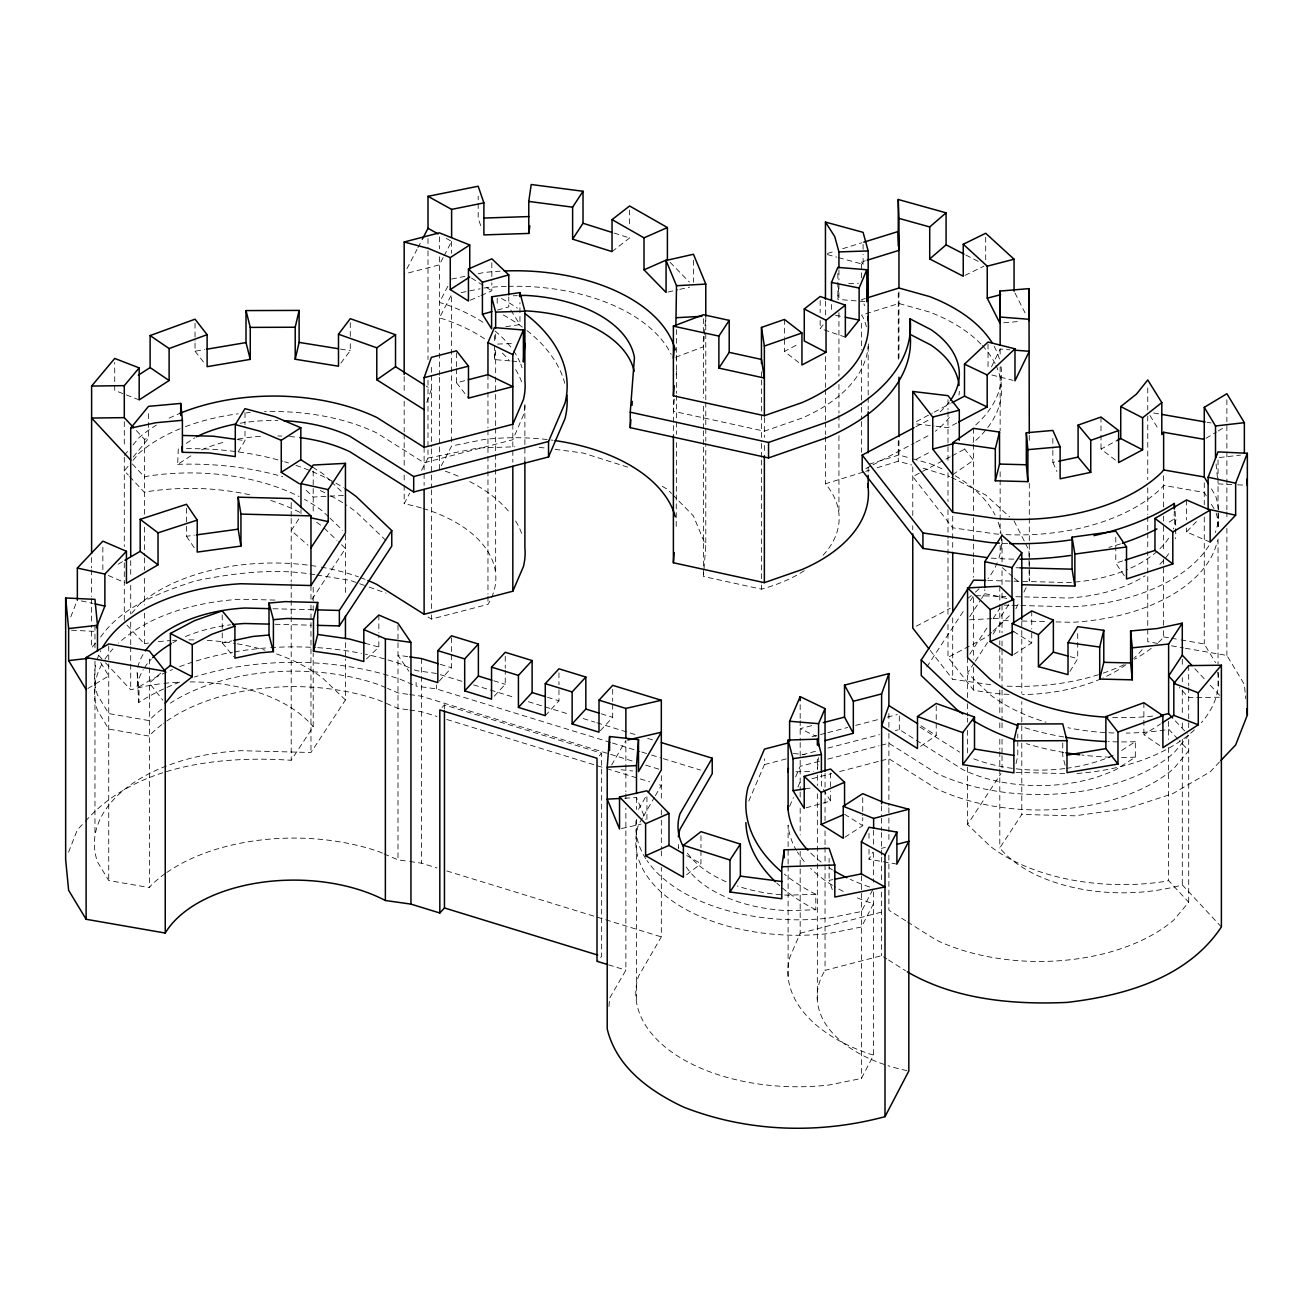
<?xml version="1.0" encoding="UTF-8"?>
<svg xmlns="http://www.w3.org/2000/svg" width="1313" height="1313" viewBox="0 0 1313 1313"><rect width="100%" height="100%" fill="white"/><g stroke="black" fill="none" stroke-linecap="round" stroke-linejoin="round"><path stroke-width="0.75" stroke-dasharray="5 3.75" d="M864.89 301.596L837.842 299.397L838.662 287.777M608.953 1006.431L609.577 998.274L625.874 970.159L625.874 808.119M676.195 359.401L676.507 355.363M674.324 399.136L673.388 411.281L764.363 431.173L801.948 418.108A165.389 95.488 0 0 0 868.402 343.596M676.195 374.878L676.507 370.84M676.195 526.349L676.507 442.481M704.211 336.522L703.423 346.73L675.259 357.431M704.375 334.47L705.623 318.14M804.278 570.728A136.109 78.583 0 0 1 761.458 589.16L703.423 576.473L705.787 545.831L705.787 443.269M509.887 360.878L494.427 359.581L495.198 349.914M817.49 769.221L818.409 757.601M1016.049 763.51L1017.788 756.025L1017.788 740.023M426.758 402.287L431.386 389.337L426.249 386.104M70.771 616.88L77.352 600.057M68.571 852.219L77.352 829.8L84.065 822.709M748.787 801.045L764.461 764.576L764.461 758.783M795.645 776.853L800.175 766.316L819.886 761.179M789.605 806.363L793.38 797.582M797.91 787.045L800.175 781.777M800.175 851.382L800.175 933.264L789.605 957.85A165.389 95.488 0 0 0 869.633 1053.962L873.621 1055.028L861.377 1078.482L829.11 1084.981A161.86 93.453 0 0 1 638.495 976.248L661.325 936.875L661.325 867.286M991.496 366.885L1000.145 349.045L1009.861 349.8M1015.885 608.723L1019.462 601.338M1023.927 592.114L1027.505 584.728M406.932 268.738L417.009 249.404M417.928 247.648L422.507 238.868M443.138 257.627L439.379 264.849L404.174 274.007M444.089 255.822L451.623 241.379L444.877 237.653M447.848 286.267L439.379 302.499L443.367 303.566A165.389 95.488 0 0 1 485.547 323.966M421.309 507.934A136.109 78.583 0 0 0 404.174 503.749L409.672 493.196M421.588 470.349L428.005 458.056L428.005 449.85M441.266 465.852L451.623 445.993L483.89 439.51A161.86 93.453 0 0 1 553.052 440.282M896.91 864.102L869.009 859.244L872.702 852.186M872.685 889.886L861.377 911.534L829.11 918.033A161.86 93.453 0 0 1 646.932 860.458M611.612 765.019L625.874 740.434L625.874 791.706M638.495 809.284L646.439 795.596M642.467 817.917L638.495 824.761A161.86 93.453 0 0 0 829.11 933.494L861.377 927.011L873.621 903.541L869.633 902.491A165.389 95.488 0 0 1 854.09 896.516M643.452 816.21L654.366 797.385M655.368 795.662L661.325 785.404L657.419 784.206M238.195 451.803L244.989 440.643L244.989 426.643M1069.947 671.419L1077.71 658.666L1077.71 632.669M298.806 518.963L291.207 530.534L307.931 545.207M312.084 599.319L345.45 548.489L338.377 541.695M85.411 821.298C135.075 764.79 220.338 755.566 291.207 760.276L313.2 726.762L313.2 652.922M165.126 873.654A165.389 95.488 0 0 0 151.208 885.29L149.37 887.588L108.733 880.531L97.49 861.886A161.86 93.453 0 0 1 240.936 750.691L310.968 752.497L345.45 699.96L345.45 659.028M926.797 666.955L964.71 609.199M970.291 600.697L973.639 595.61M969.7 616.618L980.483 600.205M981.55 598.564L984.783 593.64L984.783 589.635M969.765 654.169L987.573 627.072M993.12 618.587L999.8 608.428M1008.696 604.686L999.8 618.226L993.76 618.538M974.213 662.868L967.55 673.044L990.183 694.741A165.389 95.488 0 0 0 1046.051 722.232M975.329 661.178L987.573 642.533M993.12 634.064L1002.032 620.507L1010.025 620.721M907.48 921.923L936.218 940.059A161.86 93.453 0 0 0 1173.822 919.986L1188.708 902.228L1168.619 880.629L1164.5 881.515A165.389 95.488 0 0 1 990.183 846.212L967.55 824.515L1000.916 773.685M1221.385 926.945L1182.291 884.913A136.109 78.583 0 0 1 999.8 847.968L1021.793 814.454L1021.793 701.634M340.855 363.11L350.276 350.653L350.276 340.658M1163.63 630.749L1163.63 636.887L1161.792 639.185A165.389 95.488 0 0 1 1157.508 643.189M845.359 337.113L820.165 328.496L823.94 323.819M133.253 456.973L148.5 438.361L148.5 412.364M124.292 455.316L128.018 450.868M132.974 444.943L139.178 437.541A161.86 93.453 0 0 1 156.395 425.117M128.018 466.345L124.292 470.776L128.313 475.093M132.974 460.42L139.178 453.018A161.86 93.453 0 0 1 183.475 427.398M95.455 643.189L91.615 647.785L91.615 625.218M100.592 637.051C122.536 605.933 160.334 592.491 195.03 580.937C234.288 572.993 275.057 567.84 314.857 574.684M131.743 613.384L139.178 604.489A161.86 93.453 0 0 1 319.256 566.789M439.199 681.152L451.508 667.792L451.508 653.792M442.136 707.428L444.451 704.917L601.649 753.219L601.649 956.274L597.005 961.297M494.295 696.185L505.242 684.303L505.242 670.303M545.272 715.667L558.961 700.814L558.961 686.814M600.369 730.685L612.695 717.325L612.695 703.325M599.335 755.73L601.649 753.219M1210.143 542.105L1186.558 531.962L1197.341 520.588M1219.531 761.934L1210.143 771.847L1172.804 793.659L1126.521 808.71L1074.855 815.816L1021.793 814.454M366.54 658.896L378.85 647.046L378.85 635.049M991.561 632.571L987.179 636.69L947.986 657.403L973.475 690.064A136.109 78.583 0 0 0 1009.057 694.396M993.022 631.192L1010.6 614.697M179.635 682.153A207.421 119.746 0 0 0 138.997 702.439L138.997 686.978A207.421 119.746 0 0 1 172.545 669.499M160.793 673.077L149.37 682.99L162.796 700.174M1174.347 511.052L1174.003 519.078A207.421 119.746 0 0 1 1167.438 523.132M612.039 251.604L629.616 237.981L629.616 233.993M686.584 874.803L700.961 863.659L700.961 849.659M920.594 746.358L936.218 735.444L936.218 703.456M952.713 474.682L973.475 460.321L962.839 446.699M844.883 837.234L862.739 825.664L862.739 817.654M186.2 443.4L194.701 437.902M178.273 448.849L177.682 464.375L193.011 454.479M1159.724 745.521L1143.886 734.722L1160.511 723.972M1121.696 750.478L1135.318 741.664L1135.318 757.141L1116.592 769.254A119.614 69.064 0 0 1 963.118 769.779L899.307 729.519L895.351 730.553M1013.8 654.465L1031.739 642.943L1031.739 630.946M87.856 688.504L108.733 675.916L100.559 662.359M1206.007 438.296L1216.445 432.01M1218.185 430.959L1225.144 426.758M118.137 564.229L123.225 561.258M1115.426 460.108L1101 449.062L1117.166 440.462M798.764 362.519L784.452 351.424L798.862 343.825M916.326 421.571L932.394 413.103M934.167 412.151L950.218 403.682M915.834 426.774L930.146 419.208M865.759 468.692L871.126 465.852M872.915 464.9L914.045 443.187M915.834 442.235L930.146 434.685M956.882 422.95L947.986 427.661L936.251 426.265M916.326 459.238L930.605 451.705M950.218 456.809L912.765 476.603L952.713 527.81L995.303 533.915A165.389 95.488 0 0 0 999.341 534.227M952.007 455.874L964.497 449.276M916.326 626.186L950.218 608.296M964.973 275.402L983.979 266.112M470.251 300.217L479.245 296.295M481.034 295.523L491.833 290.829L491.833 282.82M1124.371 575.8L1115.787 563.146L1125.126 560.126M827.371 253.475L835.035 251.095M842.7 248.715L861.853 242.774M861.558 277.814L861.558 261.96L865.3 260.795M865.3 298.461L861.558 299.627L863.084 301.99A165.389 95.488 0 0 1 864.611 305.65M869.042 464.26L898.962 454.971L910.5 458.204M823.087 555.235A136.109 78.583 0 0 0 825.45 483.808L863.773 471.925M865.694 471.334L869.518 470.136M877.182 467.773L898.256 461.224L911.649 464.966M497.479 310.049L508.788 306.914L508.788 296.902M806.1 807.823L830.587 801.028L830.587 791.033M881.45 848.379L885.356 847.361M456.514 368.805L456.514 382.805L466.345 380.245M427.956 616.929L431.386 619.08L487.96 604.374A136.109 78.583 0 0 0 490.061 600.697M811.746 725.646L800.175 728.649L816.144 736.347M812.058 736.724L825.943 733.114M827.912 732.605L847.755 727.451M855.682 725.383L879.48 719.196M887.407 717.144L897.321 714.551M764.461 764.576L786.274 758.898M802.145 754.778L817.999 750.659M827.912 748.082L879.48 734.673M827.764 759.127L879.021 745.8M880.99 745.292L888.885 743.24L936.218 773.111A161.86 93.453 0 0 0 1173.822 753.038L1188.708 735.264L1188.708 902.228M811.992 778.707L831.703 773.57M839.598 771.535L879.021 761.277M880.99 760.769L888.885 758.717L936.218 788.588A161.86 93.453 0 0 0 1173.822 768.499L1188.708 750.741L1179.337 740.663M800.175 933.264L882.976 911.731M825.04 847.295L825.04 970.373L881.614 955.651L886.751 958.884M668.022 292.011L677.803 289.796M679.757 289.352L689.538 287.153M621.492 828.552L641.056 824.121M136.355 430.598L144.381 439.231L148.5 438.361M126.984 625.136L144.381 643.846L148.5 642.976M1052.862 450.425L1052.862 462.422L1056.735 461.602M222.242 632.915L222.242 642.91L231.81 640.892M451.623 279.045L464.917 276.37M478.195 273.695L483.89 272.546A161.86 93.453 0 0 1 500.072 271.184M461.109 292.602L480.098 288.794M428.005 458.056L478.178 447.979L514.893 446.781M832.278 889.623L829.11 880.366L832.902 879.595M195.03 343.202L195.03 351.195L204.828 349.537M505.768 326.691L519.948 324.606L519.948 302.597M805.197 788.867L813.305 787.669M186.479 526.3L186.479 536.295L194.422 535.195M1219.35 457.531L1240.506 455.119M177.682 464.375L178.273 464.326A207.421 119.746 0 0 1 282.722 476.685M1135.318 741.664L1134.727 741.73A207.421 119.746 0 0 1 1108.09 741.615M1135.318 757.141L1134.727 757.191A207.421 119.746 0 0 1 1120.399 757.388M1003.756 322.768L1017.329 321.619M624.791 798.206L636.493 797.549L645.438 819.197M343.432 495.461L313.2 497.036L303.5 487.747M969.568 619.802L991.742 618.653M848.69 283.575L858.423 283.263M513.252 295.786L517.256 295.655M686.256 867.04A119.614 69.064 0 0 0 787.718 910.664L815.8 909.745L815.8 894.268L787.718 895.187A119.614 69.064 0 0 1 737.282 885.996M497.611 344.055L513.202 343.563M795.908 771.798L813.453 771.273M1219.35 697.236L1188.708 697.613L1179.337 687.536M1016.032 567.741L1020.037 567.84M987.704 580.494L1068.076 582.562A119.614 69.064 0 0 0 1127.572 569.465M975.641 595.659L1005.791 596.43M1015.835 596.693L1068.076 598.022A119.614 69.064 0 0 0 1145.117 575.816M1004.035 605.096L1010.025 605.244M1012.028 605.293L1072.065 606.836A161.86 93.453 0 0 0 1210.274 543.385M274.959 600.09L240.936 599.22A161.86 93.453 0 0 0 118.564 643.14M1022.039 621.016L1048.053 621.689M1056.062 621.902L1072.065 622.313A161.86 93.453 0 0 0 1217.381 540.693M273.055 608.74L313.249 609.774M275.074 624.266L311.23 625.185M1016.032 772.356L1066.074 773.636M1218.037 483.89L1235.631 484.727M1237.585 484.825L1247.35 485.285M71.509 630.24L94.963 631.372M511.807 361.042L519.538 361.699M793.462 753.564L805.05 754.532M621.147 769.763L632.718 771.01M916.671 423.935L934.282 426.019M539.183 447.29L547.144 448.324M555.12 449.358L583.021 453.001L627.663 467.116M237.062 439.527L244.989 440.643M407.752 656.615L397.987 655.236L408.803 671.189M436.441 673.454L416.123 670.598L410.903 668.35M610.512 742.436L436.441 688.931L416.123 686.075L416.123 680.265M407.752 694.282L397.987 692.903L387.548 688.422M409.705 694.561L421.424 696.202L608.658 753.744M407.752 709.742L397.987 708.38L384.069 702.406M409.705 710.021L421.424 711.679L437.016 716.471M384.069 853.893L397.987 859.851L407.752 861.23M409.705 861.509L421.424 863.15L437.016 867.959M930.244 650.477L952.713 679.297L993.285 685.107M340.444 349.061L350.276 350.653M316.827 574.996L350.276 580.395L357.809 583.07M1153.7 412.988L1159.625 414.022M1207.107 422.277L1211.062 422.967M1163.63 636.887L1169.423 637.888M1171.36 638.233L1179.107 639.579M1181.043 639.923L1204.267 643.961L1215.51 662.589M1157.656 643.403L1147.759 641.696L1147.759 551.444M1171.491 645.815L1183.374 647.883M1185.344 648.228L1226.884 655.45L1244.363 684.418L1245.758 698.697M835.445 315.251L843.34 316.843M984.783 593.64L1008.138 598.744M81.291 600.911L93.075 603.488M991.889 375.009L1013.062 380.343M1070.226 656.648L1077.71 658.666M827.338 254.574L836.742 257.151M838.63 257.66L863.084 264.34L863.084 254.328M365.08 643.288L378.85 647.046M912.42 458.729L929.719 463.571A161.86 93.453 0 0 1 944.835 470.169M923.121 468.167L949.676 476.438M440.232 664.329L451.508 667.792M493.721 680.758L505.242 684.303M547.455 697.269L558.961 700.814M601.173 713.78L612.695 717.325M440.347 674.669L461.864 681.283M473.599 684.877L514.68 697.498M528.368 701.716L569.448 714.338M583.136 718.539L594.871 722.15M596.824 722.757L637.905 735.378M647.686 738.382L653.546 740.187M612.482 743.027L639.858 751.446M641.811 752.037L649.64 754.45M651.593 755.057L661.375 758.061M663.328 758.651L700.486 770.075M610.611 754.351L634.015 761.54M645.717 765.134L661.325 769.927M446.781 719.475L604.751 768.023M606.704 768.614L649.623 781.809M446.781 870.946L661.325 936.875M608.559 964.842L625.874 970.159M614.074 233.074L629.616 237.981M359.696 583.743L367.246 586.419M369.134 587.092L386.104 593.115M139.178 399.891L114.723 390.437L114.723 362.437M815.8 894.268L815.307 894.071A207.421 119.746 0 0 1 784.37 874.163M815.8 909.745L815.307 909.532A207.421 119.746 0 0 1 781.268 887.046M409.164 667.611L400.432 663.886A207.421 119.746 0 0 0 365.457 654.219M412.643 684.582L400.432 679.346A207.421 119.746 0 0 0 194.455 676.999M385.809 687.684L378.85 684.697A165.389 95.488 0 0 0 170.395 703.111M382.329 701.667L378.85 700.174A165.389 95.488 0 0 0 163.436 723.414M382.329 853.138L378.85 851.645A165.389 95.488 0 0 0 166.849 872.439M108.306 575.488L124.637 582.512M965.892 255.05L978.497 261.55M951.482 477.358L985.702 495.001L1009.582 516.846M662.244 486.335L667.398 489.273L671.517 493.491M686.748 855.551L700.961 863.659M471.433 278.044L491.833 290.829M844.554 814.257L862.739 825.664M921.004 725.843L936.218 735.444M920.003 727.107L959.672 752.136M905.789 920.856L888.885 910.188L888.885 854.927M888.458 959.967L905.527 970.734M1013.652 631.504L1031.739 642.943M312.658 467.231L322.817 473.648L329.891 480.427M1012.668 576.719L1002.032 567.38L1002.032 585.221M1014.194 578.048L1018.757 582.053M331.303 481.789L342.627 492.638M385.891 540.431L356.512 512.267A207.421 119.746 0 0 0 348.552 506.49M328.48 516.731L322.817 511.315A165.389 95.488 0 0 0 304.501 499.367M329.891 518.093L342.627 530.304M324.229 528.138L336.965 540.349M345.45 699.96L322.817 678.263A165.389 95.488 0 0 0 276.534 653.907M670.139 262.354L689.341 282.049M672.88 494.903L693.461 516.009L705.787 545.831M1194.863 668.678L1204.628 679.198M1210.225 685.205L1219.99 695.709M1175.316 720.87L1187.362 733.836M1177.991 739.219L1168.619 729.158L1164.5 730.028A165.389 95.488 0 0 1 1126.193 733.097M132.334 463.949L144.381 476.898L148.5 476.012A165.389 95.488 0 0 1 299.085 496.511M129.659 476.537L144.381 492.375L148.5 491.489A165.389 95.488 0 0 1 253.097 495.559M98.59 655.302L104.17 661.292M105.565 662.802L130.709 689.817A136.109 78.583 0 0 1 161.909 683.63M222.242 642.91L233.648 656.615M456.514 382.805L468.478 398.134M195.03 351.195L204.697 363.57M186.479 536.295L195.063 548.949M861.558 261.96L863.084 264.34M830.587 801.028L821.396 786.471L821.396 774.473M510.823 310.131L519.948 324.606M1149.925 415.433L1158.558 429.351M1211.423 488.863L1215.51 495.641A161.86 93.453 0 0 1 1215.296 532.569M1206.302 495.854L1204.267 492.473L1163.63 485.4L1161.792 487.714A165.389 95.488 0 0 1 1001.359 534.358M1211.423 504.34L1215.51 511.102M1014.933 292.93L1025.469 313.709M1014.063 520.933L1024.583 541.711M1025.469 543.451L1028.965 550.377L1029.294 581.035L1029.294 482.577M1052.862 462.422L1056.899 471.515M480.722 225.639L478.178 218.237L478.178 196.244M1065.106 765.2L1062.742 755.878L1062.742 739.876M1216.084 463.949L1217.643 479.901M1175.151 511.43L1175.939 531.125M1174.347 518.799L1175.151 526.89M1175.348 528.926L1175.939 534.998A119.614 69.064 0 0 1 1175.217 538.806M138.653 687.257L137.061 671.058L138.653 702.734M1226.884 399.71L1226.884 421.719M1226.884 425.707L1226.884 476.996M1226.884 479.048L1226.884 509.805M1226.884 511.857L1226.884 520.063M1226.884 528.269L1226.884 655.45M1218.037 459.895L1218.037 475.88M1218.037 477.883L1218.037 529.287M1218.037 539.069L1218.037 663.935M1218.037 672.125L1218.037 688.504M1204.267 482.807L1204.267 504.75M1204.267 517.043L1204.267 643.961M1188.708 665.609L1188.708 685.616M1188.708 687.618L1188.708 731.308M1186.558 499.974L1186.558 519.964M1186.558 527.957L1186.558 531.962M1182.291 659.274L1182.291 667.48M1182.291 677.738L1182.291 681.841M1182.291 690.047L1182.291 714.666M1182.291 722.872L1182.291 731.062M1182.291 739.268L1182.291 884.913M1168.619 721.411L1168.619 739.383M1168.619 747.573L1168.619 880.629M1163.63 475.733L1163.63 507.918M1163.63 516.107L1163.63 524.297M1163.63 526.349L1163.63 550.918M1163.63 559.092L1163.63 628.697M1147.759 387.959L1147.759 409.951M1147.759 416.057L1147.759 479.639M1147.759 487.845L1147.759 514.515M1147.759 516.567L1147.759 530.928M1147.759 532.98L1147.759 549.392M1143.886 702.734L1143.886 734.722M1115.787 537.165L1115.787 563.146M1101 417.058L1101 433.06M1101 435.063L1101 449.062M1052.862 438.427L1052.862 448.422M1031.739 610.955L1031.739 628.943M1029.294 435.391L1029.294 443.597M1021.793 621.64L1021.793 693.428M1017.788 734.033L1017.788 738.021M1002.032 539.38L1002.032 563.375M1002.032 593.148L1002.032 601.075M1002.032 605.03L1002.032 632.784M1002.032 640.974L1002.032 688.061M1002.032 690.113L1002.032 720.821M1002.032 722.856L1002.032 731.046M1002.032 739.235L1002.032 753.564M1002.032 755.615L1002.032 767.892M1000.145 349.045L1000.145 356.972M1000.145 366.885L1000.145 430.828M1000.145 471.777L1000.145 477.916M1000.145 479.951L1000.145 533.176M1000.145 545.469L1000.145 553.659M999.8 586.238L999.8 602.224M999.8 604.226L999.8 632.587M999.8 640.793L999.8 644.896M999.8 646.948L999.8 681.808M999.8 690.014L999.8 714.633M999.8 722.839L999.8 731.046M999.8 739.252L999.8 749.51M999.8 751.561L999.8 847.968M988.033 344.039L988.033 370.036M985.702 237.276L985.702 261.271M973.475 428.333L973.475 442.333M973.475 444.336L973.475 515.714M973.475 517.765L973.475 556.728M973.475 558.78L973.475 577.244M973.475 597.76L973.475 659.29M973.475 667.496L973.475 690.064M967.55 657.567L967.55 701.7M967.55 703.752L967.55 716.028M967.55 718.08L967.55 722.166M967.55 730.356L967.55 752.874M967.55 767.202L967.55 824.515M952.713 516.206L952.713 550.328M952.713 617.881L952.713 679.297M947.986 399.661L947.986 409.656M947.986 411.658L947.986 462.521M947.986 472.778L947.986 501.5M947.986 509.707L947.986 538.428M947.986 540.48L947.986 614.32M947.986 624.578L947.986 657.403M912.765 466.919L912.765 515.484M912.765 525.725L912.765 529.812M899.307 715.979L899.307 729.519M898.962 291.896L898.962 360.812M898.962 440.643L898.962 454.971M898.256 293.029L898.256 360.714M898.256 440.725L898.256 461.224M888.885 713.517L888.885 731.341M888.885 733.327L888.885 805.788M888.885 807.84L888.885 816.029M888.885 818.081L888.885 832.409M888.885 834.461L888.885 840.599M881.614 805.919L881.614 816.161M881.614 818.212L881.614 830.522M881.614 832.573L881.614 855.14M881.614 857.192L881.614 881.811M881.614 892.069L881.614 955.651M873.621 830.423L873.621 844.423M873.621 852.4L873.621 882.123M873.621 891.937L873.621 1055.028M869.009 833.246L869.009 841.256M869.009 849.248L869.009 859.244M868.172 346.304L868.172 395.426M868.172 397.478L868.172 409.754M868.172 467.067L868.172 473.222M863.084 244.333L863.084 252.342M862.739 797.664L862.739 815.668M861.558 323.277L861.558 349.898M861.558 360.123L861.558 405.159M861.558 407.211L861.558 419.487M861.558 421.539L861.558 452.246M861.377 875.853L861.377 1078.482M838.941 269.904L838.941 279.915M838.941 283.903L838.941 300.316M838.941 312.625L838.941 376.207M838.941 384.414L838.941 413.135M838.941 415.187L838.941 427.496M838.941 435.703L838.941 513.646M837.842 273.399L837.842 299.397M831.506 304.452L831.506 312.445M830.587 773.029L830.587 789.031M829.11 858.374L829.11 862.362M829.11 864.364L829.11 880.366M825.45 301.251L825.45 317.648M825.45 356.627L825.45 387.401M825.45 389.452L825.45 420.209M825.45 422.261L825.45 434.57M825.45 436.622L825.45 483.808M825.04 773.455L825.04 787.8M825.04 789.852L825.04 820.625M825.04 830.883L825.04 845.244M820.165 300.496L820.165 312.494M820.165 320.503L820.165 328.496M817.343 759.144L817.343 769.155M817.343 775.244L817.343 785.502M817.343 793.709L817.343 1000.883M800.175 704.654L800.175 718.654M800.175 720.656L800.175 740.548M800.175 742.518L800.175 758.372M800.175 760.358L800.175 789.966M800.175 792.018L800.175 798.156M800.175 808.398L800.175 835.002M788.112 864.069L788.112 825.171A165.389 95.488 0 0 0 796.4 850.364M788.112 866.12L788.112 976.659M784.452 319.436L784.452 337.425M784.452 339.427L784.452 351.424M764.363 417.649L764.363 437.327M764.363 445.501L764.363 453.691M761.458 371.727L761.458 377.881M761.458 379.933L761.458 441.48M761.458 443.531L761.458 457.892M761.458 459.944L761.458 583.005M761.458 585.056L761.458 589.16M705.787 316.088L705.787 400.186M705.787 402.238L705.787 441.217M703.423 318.731L703.423 398.003M703.423 406.209L703.423 428.777M703.423 430.828L703.423 445.189M703.423 447.241L703.423 576.473M700.961 835.659L700.961 847.656M693.461 260.269L693.461 282.262M678.558 844.505L678.558 848.379A119.614 69.064 0 0 1 678.099 844.571M676.507 329.596L676.507 345.45M676.507 347.436L676.507 393.342M676.507 395.394L676.507 419.963M676.507 422.015L676.507 434.291M673.388 399.677L673.388 423.557M673.388 425.609L673.388 435.834M661.325 775.737L661.325 801.783M661.325 809.957L661.325 818.147M661.325 820.198L661.325 848.855M661.325 850.906L661.325 859.096M646.932 796.794L646.932 820.806M636.493 797.549L636.493 809.448M636.493 819.361L636.493 1002.164M629.616 209.982L629.616 225.984M625.874 793.758L625.874 799.912M612.695 689.325L612.695 701.323M558.961 672.814L558.961 684.812M524.888 404.535L524.888 461.848M512.825 424.263L512.825 462.258M505.242 656.303L505.242 668.301M497.2 298.248L497.2 305.978M495.658 334.109L495.658 342.102M495.658 350.259L495.658 374.878M495.658 376.929L495.658 426.151M495.658 428.202L495.658 467.182M495.658 469.233L495.658 573.847M494.427 335.586L494.427 343.596M494.427 345.598L494.427 359.581M491.833 262.83L491.833 280.834M487.96 374.632L487.96 427.956M487.96 430.008L487.96 468.987M487.96 471.039L487.96 594.116M487.96 596.168L487.96 604.374M456.514 352.82L456.514 366.803M451.623 241.379L451.623 253.278M451.623 441.89L451.623 294.506L439.379 317.976L443.367 319.026A165.389 95.488 0 0 1 485.547 339.443M451.508 637.79L451.508 651.79M444.451 704.917L444.451 709.02M439.379 236.849L439.379 248.846M439.379 256.839L439.379 375.288M439.379 377.34L439.379 444.894M439.379 446.945L439.379 469.447M436.441 685.058L436.441 688.931M431.386 367.345L431.386 373.352M431.386 375.337L431.386 446.781M431.386 448.833L431.386 487.796M431.386 489.847L431.386 612.925M431.386 614.976L431.386 619.08M428.005 238.572L428.005 248.83M428.005 250.881L428.005 359.598M428.005 380.113L428.005 447.799M424.115 447.339L424.115 485.318M421.424 658.552L421.424 674.406M421.424 676.376L421.424 863.15M404.174 376.568L404.174 392.981M404.174 401.187L404.174 431.944M404.174 433.996L404.174 466.821M404.174 475.027L404.174 483.233M404.174 485.285L404.174 503.749M397.987 625.251L397.987 859.851M378.85 615.042L378.85 633.047M350.276 322.653L350.276 338.656M345.45 534.949L345.45 595.56M345.45 642.648L345.45 656.976M313.2 471.039L313.2 511.397M313.2 587.288L313.2 603.701M313.2 605.753L313.2 611.907M310.968 585.532L310.968 599.073M310.968 605.112L310.968 752.497M300.972 509.657L300.972 513.662M291.207 502.534L291.207 516.534M291.207 518.537L291.207 581.823M291.207 583.875L291.207 598.236M291.207 600.287L291.207 614.632M291.207 616.683L291.207 760.276M244.989 412.643L244.989 424.641M222.242 614.911L222.242 630.913M195.03 323.195L195.03 341.199M186.479 508.295L186.479 524.297M149.37 658.978L149.37 887.588M144.381 439.231L144.381 514.893M144.381 527.169L144.381 555.826M144.381 557.877L144.381 570.154M144.381 578.344L144.381 604.948M144.381 613.138L144.381 643.846M130.709 560.602L130.709 576.998M130.709 585.204L130.709 613.926M130.709 622.132L130.709 644.699M130.709 646.751L130.709 689.817M124.292 421.604L124.292 447.372M124.292 457.236L124.292 546.52M124.292 562.9L124.292 622.264M108.733 645.914L108.733 661.916M108.733 663.918L108.733 880.531M102.857 547.16L102.857 571.155M94.963 625.365L94.963 649.213M94.963 661.096L94.963 835.987M91.615 557.533L91.615 567.79M91.615 569.842L91.615 596.512M91.615 598.564L91.615 623.166M949.332 401.926A119.614 69.064 0 0 1 940.124 411.806M1175.939 519.521A119.614 69.064 0 0 1 1173.412 529.024M1168.619 538.232A119.614 69.064 0 0 1 1129.328 568.693M869.633 887.014A165.389 95.488 0 0 1 850.397 879.398M832.475 869.863A165.389 95.488 0 0 1 829.094 867.712M821.167 862.099A165.389 95.488 0 0 1 809.235 851.579M423.147 508.492A136.109 78.583 0 0 1 490.996 598.826M1151.222 648.343A165.389 95.488 0 0 1 1134.563 659.274M1124.109 664.673A165.389 95.488 0 0 1 1100.409 674.061M1098.489 674.669A165.389 95.488 0 0 1 1005.43 686.059M179.635 666.676A207.421 119.746 0 0 1 232.614 652.216M234.584 651.872A207.421 119.746 0 0 1 268.623 647.769M270.659 647.621A207.421 119.746 0 0 1 315.645 647.539M317.68 647.654A207.421 119.746 0 0 1 361.518 653.414M137.783 667.25A119.614 69.064 0 0 1 144.381 652.348M186.446 448.669A207.421 119.746 0 0 1 282.722 461.208M284.658 461.782A207.421 119.746 0 0 1 288.483 462.931M295.967 465.376A207.421 119.746 0 0 1 343.464 487.681M645.799 858.735A161.86 93.453 0 0 1 636.247 819.197M1142.113 649.672A136.109 78.583 0 0 1 1133.743 658.404M1125.914 664.739A136.109 78.583 0 0 1 1102.936 677.951M1101 678.805A136.109 78.583 0 0 1 1022.515 694.593M1152.568 716.094A165.389 95.488 0 0 1 1111.881 717.44M843.258 891.412A165.389 95.488 0 0 1 834.215 886.39M832.475 885.339A165.389 95.488 0 0 1 810.597 868.418M804.213 861.476A165.389 95.488 0 0 1 797.368 851.989M161.778 709.184A165.389 95.488 0 0 0 151.208 718.342L149.37 720.64L108.733 713.583L97.49 694.938A161.86 93.453 0 0 1 96.538 661.686M161.778 724.661A165.389 95.488 0 0 0 151.208 733.819L149.37 736.117L108.733 729.043L97.49 710.415A161.86 93.453 0 0 1 102.726 662.671M906.889 1070.604A136.109 78.583 0 0 1 888.031 1065.68M884.437 1064.515A136.109 78.583 0 0 1 825.04 970.373M726.187 881.745A119.614 69.064 0 0 1 686.256 851.563M1120.432 543.91A207.421 119.746 0 0 1 1108.976 547.357M1013.751 559.141A207.421 119.746 0 0 1 989.247 557.927M163.928 683.384A136.109 78.583 0 0 1 180.341 682.12M190.057 681.907A136.109 78.583 0 0 1 313.2 726.762M1216.133 513.055A161.86 93.453 0 0 1 1218.595 529.041M1001.031 366.688A161.86 93.453 0 0 1 972.966 427.332M994.122 346.255A161.86 93.453 0 0 1 999.374 358.925M495.017 331.024A165.389 95.488 0 0 1 512.431 349.258M513.547 350.85A165.389 95.488 0 0 1 519.948 362.257M520.736 364.078A165.389 95.488 0 0 1 522.098 367.771M995.943 365.309A161.86 93.453 0 0 1 972.966 442.809M980.926 344.072A161.86 93.453 0 0 0 929.719 312.084L898.962 303.5L861.558 315.087L863.084 317.467A165.389 95.488 0 0 1 866.416 326.691M982.288 345.5A161.86 93.453 0 0 1 995.057 363.52M169.114 418.191A161.86 93.453 0 0 1 179.75 413.414M1217.955 672.469A161.86 93.453 0 0 1 1201.346 722.724M1194.436 729.864A161.86 93.453 0 0 1 1076.102 773.538M483.89 288.023A161.86 93.453 0 0 1 506.244 286.382M508.312 286.332A161.86 93.453 0 0 1 671.173 354.379M270.79 500.483A165.389 95.488 0 0 1 300.825 512.874M316.564 522.246A165.389 95.488 0 0 1 321.308 525.627M1007.58 543.516A207.421 119.746 0 0 1 1001.442 543.27M1168.619 553.709A119.614 69.064 0 0 1 1157.393 566.592M524.954 405.766A165.389 95.488 0 0 1 523.395 415.154L512.825 439.74L424.115 462.8L376.782 432.945A161.86 93.453 0 0 0 264.487 411.691M502.403 353.115A165.389 95.488 0 0 1 508.788 360.041M515.632 369.544A165.389 95.488 0 0 1 522.098 383.248M1113.178 755.385A119.614 69.064 0 0 1 1066.812 768.269M1064.777 768.548A119.614 69.064 0 0 1 971.965 758.143M104.876 659.192A161.86 93.453 0 0 1 112.951 648.819M240.115 423.229A119.614 69.064 0 0 1 277.913 420.488M97.08 659.848A161.86 93.453 0 0 1 100.806 650.739M1063.825 736.987A207.421 119.746 0 0 1 1022.63 727.041M1110.141 757.174A207.421 119.746 0 0 1 1081.764 755.041M1063.825 752.464A207.421 119.746 0 0 1 1026.421 743.7M959.311 391.274A119.614 69.064 0 0 1 958.966 395.131M949.332 417.403A119.614 69.064 0 0 1 935.348 431.238M185.379 426.676A161.86 93.453 0 0 1 238.227 413.808M246.253 412.889A161.86 93.453 0 0 1 250.258 412.512M1113.916 732.982A165.389 95.488 0 0 1 1068.011 727.747M503.322 314.989A207.421 119.746 0 0 1 525.413 329.35M527.022 330.613A207.421 119.746 0 0 1 564.771 383.298M201.578 449.883A119.614 69.064 0 0 1 224.49 442.038M238.113 439.051A119.614 69.064 0 0 1 264.126 436.146M277.913 435.965A119.614 69.064 0 0 1 281.835 436.08M289.599 436.54A119.614 69.064 0 0 1 297.772 437.327M320.29 490.586A207.421 119.746 0 0 1 328.939 494.82M330.81 495.822A207.421 119.746 0 0 1 346.878 505.374M137.061 686.518A119.614 69.064 0 0 1 143.248 669.614M144.381 667.808A119.614 69.064 0 0 1 151.34 659.077M172.873 642.73A119.614 69.064 0 0 1 176.369 640.842M185.428 636.592A119.614 69.064 0 0 1 230.546 624.791M779.758 885.733A207.421 119.746 0 0 1 776.804 883.058M158.43 641.663A165.389 95.488 0 0 1 170.559 640.563M172.594 640.416A165.389 95.488 0 0 1 176.648 640.202M188.842 639.874A165.389 95.488 0 0 1 194.981 639.923M207.241 640.383A165.389 95.488 0 0 1 235.273 643.485M237.226 643.813A165.389 95.488 0 0 1 265.013 650.181M1001.277 535.638A161.86 93.453 0 0 1 997.929 560.946M997.224 562.768A161.86 93.453 0 0 1 988.033 578.639M979.071 588.766A161.86 93.453 0 0 1 972.966 594.28M971.341 595.626A161.86 93.453 0 0 1 966.253 599.499M955.29 475.815A161.86 93.453 0 0 1 995.057 514.991M998.192 522.246A161.86 93.453 0 0 1 1001.031 533.636M445.353 471.203A165.389 95.488 0 0 1 460.765 477.292M469.742 481.592A165.389 95.488 0 0 1 508.788 511.528M515.632 521.015A165.389 95.488 0 0 1 522.098 534.719M321.242 567.134A161.86 93.453 0 0 1 358.465 576.85M360.386 577.556A161.86 93.453 0 0 1 366.048 579.722M501.468 298.494A207.421 119.746 0 0 1 517.404 308.128"/><path stroke-width="1.5" d="M868.172 282.935L866.826 301.744L866.826 269.756L837.842 267.392L831.506 282.459L831.506 300.447M950.497 400.334A119.614 69.064 0 0 0 931.015 329.661L910.04 318.846L910.139 334.667A207.421 119.746 0 0 1 827.092 437.557L768.548 457.925L630.256 427.661L630.256 412.184L634.442 357.678A119.614 69.064 0 0 0 525.282 295.392L519.259 295.589M630.256 427.661L630.88 419.586M631.963 405.454L632.275 401.417M844.554 806.264L844.554 782.269L830.587 769.024L804.213 776.36L821.167 792.428L821.167 824.433L843.258 838.285L843.258 806.28L862.739 793.659L884.437 802.785L908.826 809.251L908.826 1070.998L884.995 1116.674C818.803 1134.416 747.36 1132.249 683.384 1107.007C649.672 1091.087 616.355 1067.141 607.213 1028.9L607.213 767.169L609.577 736.527L638.495 739.629L638.495 771.634L661.325 732.26L627.844 739.974M636.493 793.561L636.493 765.561L638.495 739.629M673.388 358.137L674.16 348.027M675.883 325.788L676.507 285.709L666.068 260.466L693.461 254.262L705.787 284.1L705.787 316.088M867.663 316.843A165.389 95.488 0 0 1 801.948 402.631L764.363 415.712L673.388 395.804L674.16 385.694M867.663 483.791A165.389 95.488 0 0 1 801.948 569.579L764.363 582.66L673.388 562.752L674.16 552.642M524.888 343.218L523.395 362.027L523.395 330.023L494.427 327.594L487.96 342.627L487.96 374.632L512.825 386.613L468.478 398.134L468.478 366.146L456.514 350.817L431.386 357.349L424.115 377.684L424.115 447.339L512.825 424.263L523.395 399.677A165.389 95.488 0 0 0 524.888 380.868L524.888 311.214L519.948 292.602L491.604 296.787L491.604 328.792L482.413 314.234L482.413 282.229L468.446 269.001L491.833 258.825L508.788 274.909L508.788 294.916M788.112 772.044L788.407 768.286M422.507 238.868L428.005 228.314L428.005 196.326L478.178 186.233L483.89 202.891L483.89 234.896L528.778 233.435L528.778 201.431L531.207 184.509L583.021 191.271L583.021 223.259L572.616 239.147L612.039 251.604L612.039 219.616L629.616 205.993L667.398 227.543L667.398 259.547L644.01 269.838L666.068 292.454L666.068 260.466M528.778 233.435L529.861 225.902M683.187 853.516L668.99 845.408L668.99 813.42L646.932 790.803L619.539 796.991L645.602 823.727L645.602 855.715L683.384 877.265L683.384 845.277L700.961 831.654L740.384 844.111L729.979 859.999L729.979 892.003L781.793 898.749L781.793 866.761L784.222 849.839L829.11 848.362L834.822 865.021L834.822 897.025L884.995 886.948L861.377 873.884L834.805 879.218M424.115 409.672L376.782 379.802L395.525 366.721L395.525 334.717L350.276 318.665L338.491 334.224L338.491 366.212L295.212 359.237L295.212 327.232L299.118 310.41L246.007 310.59L246.007 342.578L250.258 359.385L207.126 366.672L207.126 334.684L195.03 319.19L150.109 335.57L150.109 367.574L169.114 380.524L139.178 399.891L139.178 367.886L114.723 358.449L91.615 386.055L91.615 553.429M295.212 359.237L299.118 342.398L299.118 310.41M825.04 740.63L853.335 733.278L844.522 717.111L844.522 685.123L888.885 673.585L888.885 705.573L881.614 725.908L917.475 748.541L917.475 716.537L936.218 703.456L974.509 717.046L962.724 732.605L962.724 764.593L1013.882 772.865L1013.882 740.86L1017.788 724.037L1062.742 723.873L1066.993 740.68L1066.993 772.668L1117.97 764.068L1117.97 732.063L1105.874 716.586L1143.886 702.734L1162.891 715.7L1162.891 747.688L1198.277 724.809L1198.277 692.821L1221.385 665.215L1188.708 665.609L1173.822 683.384L1173.822 715.372L1162.186 722.905M1175.316 683.22L1168.619 676.014L1182.291 655.171L1182.291 623.183L1157.114 628.55L1130.608 630.962L1132.298 647.834L1132.298 679.839L1099.703 679.067L1099.703 647.063L1103.79 630.322L1077.71 626.662L1068.011 642.615L1068.011 674.619L1038.452 666.659L1038.452 634.671L1053.371 620.13L1031.739 610.955L1012.175 623.511L1012.175 655.515L990.183 641.597L990.183 609.609L967.55 587.912L999.8 586.238L1013.652 599.499L1013.652 623.494M1099.703 679.067L1103.79 662.326L1103.79 630.322M444.451 711.072L444.451 907.956L439.822 912.995L410.953 904.115L410.953 642.385L397.987 623.248L378.85 615.042L363.816 629.551L363.816 661.539L339.525 654.924L313.479 651.199L313.479 619.194L317.697 602.47L285.118 601.617L269.001 603.044L269.001 635.032L273.399 651.658L260.138 652.84L234.912 658.141L234.912 626.137L222.242 610.906L194.373 620.704L170.395 633.457L170.395 665.461L163.994 670.533M313.479 651.199L317.697 634.474L317.697 602.47M1117.166 440.462L1120.744 438.558L1120.744 406.57L1136.533 394.031L1147.759 379.949L1161.792 402.582L1142.605 417.797L1142.605 449.801L1118.627 462.553L1118.627 430.566L1101 417.058L1078.088 425.117L1090.758 440.347L1090.758 472.352L1060.116 478.802L1060.116 446.797L1052.862 430.434L1026.323 432.765L1027.882 449.653L1027.882 481.641L995.303 480.788L995.303 448.783L999.521 432.059L973.475 428.333L952.713 442.694L952.713 512.349L995.303 518.438A165.389 95.488 0 0 0 1161.792 472.237L1163.63 469.939L1163.63 432.272L1204.267 439.346M995.303 480.788L999.521 464.063L999.521 432.059M881.614 803.868L881.614 693.921L888.885 673.585M96.374 627.762L104.876 606.064L104.876 574.06L126.442 551.296L102.857 541.153L77.352 568.053L77.352 600.057M1247.35 453.297L1235.648 483.2L1235.648 515.205L1208.124 509.198L1208.124 477.21L1218.037 451.885L1247.35 453.297L1247.35 715.027L1235.648 744.947L1220.877 760.522M845.359 305.108L826.041 320.29L826.041 352.278L804.278 340.986L804.278 308.982L820.165 296.492L845.359 305.108L845.359 337.113L859.129 320.044L859.129 288.039L866.826 269.756M512.825 424.263L512.825 354.608L523.395 330.023M299.807 437.59A119.614 69.064 0 0 1 349.882 451.738L413.693 492.014L548.539 456.94L548.539 441.48L565 403.173A207.421 119.746 0 0 0 525.413 313.889M548.539 456.94L565 418.65A207.421 119.746 0 0 0 566.871 395.049M367.903 580.477A161.86 93.453 0 0 1 376.782 584.416L424.115 614.287L512.825 591.227L523.395 566.642A165.389 95.488 0 0 0 524.888 547.816L524.888 461.848M789.605 741.238L789.605 721.247L800.175 696.645L825.04 708.626L825.04 771.404M818.573 745.669L818.573 723.676L825.04 708.626M861.377 873.884L861.377 841.879L869.009 827.256L896.91 832.097L896.91 864.102L908.826 841.256L897.091 844.308M884.995 1116.674L884.995 854.944L896.91 832.097M648.425 792.182L661.325 769.927L661.325 700.272L612.695 685.337L599.007 700.174L599.007 732.178L572.14 723.923L572.14 691.918L585.828 677.065L558.961 668.809L545.272 683.663L545.272 715.667L518.422 707.412L518.422 675.407L532.11 660.554L505.242 652.298L491.554 667.152L491.554 699.156L464.687 690.901L464.687 658.896L478.375 644.043L451.508 635.787L437.82 650.641L437.82 682.629L410.953 674.373M661.375 742.584L712.22 758.208L680.019 813.748A119.614 69.064 0 0 0 683.023 846.13M181.834 446.666L182.392 452.296L209.21 452.936L235.29 456.596L235.29 424.591L244.989 408.655L274.548 416.598L300.825 427.743L300.825 459.747L281.261 472.319L299.348 483.758M300.972 507.655L300.972 483.66L313.2 465.032L345.45 463.358L345.45 533.012L310.968 585.532L240.936 583.743A161.86 93.453 0 0 0 102.726 647.194M310.968 547.882L328.217 521.622L328.217 489.618L345.45 463.358M572.616 239.147L572.616 207.159L583.021 191.271M317.254 625.349L339.361 625.907L339.361 610.447L391.766 530.6L356.512 496.806A207.421 119.746 0 0 0 345.188 488.781M339.361 625.907L391.766 546.077L391.766 530.6M718.884 368.1L729.207 352.36L761.458 359.434L764.363 378.046L718.884 368.1L718.884 336.095L729.207 320.372L703.423 314.726L673.388 326.149L673.388 395.804M729.979 892.003L740.384 876.116L740.384 844.111M984.783 587.65L984.783 561.652L1002.032 535.376L1021.793 552.724L1021.793 619.588M962.806 713.895A207.421 119.746 0 0 1 956.488 709.25L921.234 675.456L921.234 659.979L973.639 580.133L985.686 580.444M1012.028 599.598L1012.028 567.61L1021.793 552.724M1172.64 717.998L1168.619 713.681L1168.619 644.027L1182.291 623.183M962.724 764.593L974.509 749.034L974.509 717.046M165.241 703.308L176.467 689.227L192.256 676.704L192.256 644.699L212 634.195L234.912 626.137M1163.63 432.272L1161.792 434.57L1161.792 402.582M130.709 556.499L130.709 428.087L148.5 406.357L180.702 403.436L182.392 420.308L182.392 452.296M133.663 427.726L124.292 417.649L124.292 385.645L139.178 367.886M464.687 690.901L478.375 676.047L478.375 644.043M518.422 707.412L532.11 692.558L532.11 660.554M572.14 723.923L585.828 709.069L585.828 677.065M1235.648 515.205L1210.143 542.105L1210.143 510.117L1186.558 499.974L1154.964 518.422L1154.964 550.426L1172.804 563.917L1126.521 578.967L1126.521 546.963L1115.787 531.158L1072.065 537.181L1072.065 569.169L1074.855 586.074L1021.793 584.712M1038.452 666.659L1053.371 652.118L1053.371 620.13M952.007 402.73L964.497 396.132L964.497 364.144L988.033 342.037L1014.982 348.831L1014.982 380.836L1029.294 351.293L1013.734 350.095M958.671 422.015L987.179 406.948L987.179 374.96L1014.982 348.831M1014.063 291.191L1014.063 259.203L985.702 233.271L963.25 244.251L963.25 276.239L929.719 258.956L929.719 226.952L946.082 212.837L898.256 199.494L898.256 245.843M929.719 258.956L946.082 244.842L946.082 212.837M1174.758 507.376L1174.003 503.601A207.421 119.746 0 0 1 1093.959 535.638M338.491 334.224L376.782 347.814L395.525 334.717M404.174 374.517L404.174 242.002L428.563 248.485L450.261 257.594L469.742 244.973L469.742 268.984M468.446 269.001L468.446 300.989L450.261 289.599L469.742 276.977M138.325 375.19L150.109 367.574M235.29 424.591L259.629 431.14L281.261 440.315L300.825 427.743M165.241 933.051L86.116 919.281L86.116 657.55L108.733 643.912L149.37 650.985L165.241 671.304L165.241 933.051A136.109 78.583 0 0 1 385.366 900.505L410.953 904.115M1208.354 483.775L1204.267 476.996L1204.267 407.342L1226.884 393.719L1244.363 422.671L1244.363 452.673M124.916 560.257L140.196 551.345L140.196 519.341L186.479 504.29L197.213 520.112L197.213 552.1L240.936 546.077L240.936 514.089L238.145 497.184L291.207 498.546L310.968 515.878L310.968 585.532M140.196 519.341L158.036 532.832L158.036 564.836L126.442 583.3L126.442 551.296M1172.804 563.917L1172.804 531.929L1210.143 510.117M826.041 352.278L801.948 364.981L801.948 332.977L784.452 319.436L761.458 327.429L761.458 363.52M987.245 557.648L922.924 548.424L862.198 470.579L862.198 455.102L914.045 427.71M612.039 219.616L644.01 237.85L667.398 227.543M645.602 823.727L668.99 813.42M645.602 855.715L668.99 845.408M821.167 792.428L844.554 782.269M821.167 824.433L842.749 815.045M990.183 609.609L1013.652 599.499M990.183 641.597L1013.652 631.504M150.109 335.57L169.114 348.536L207.126 334.684M1117.97 732.063L1162.891 715.7M1090.758 440.347L1118.627 430.566M764.363 415.712L764.363 346.058L801.948 332.977M630.256 412.184L768.548 442.448L827.092 422.08A207.421 119.746 0 0 0 910.139 319.19L910.04 318.846M158.036 532.832L197.213 520.112M1125.126 560.126L1154.964 550.426M863.773 242.183L898.256 231.498L898.962 250.373L867.171 260.22M867.171 297.887L898.962 288.023L929.719 296.607A161.86 93.453 0 0 1 992.054 342.709M482.413 282.229L508.788 274.909M482.413 314.234L491.833 311.608M404.174 242.002L439.379 232.844L469.742 244.973M963.25 244.251L987.245 266.194L1014.063 259.203M1029.294 433.339L1028.965 288.63L999.866 291.092L999.866 323.096L987.245 298.182L1000.654 294.686M843.258 806.28L873.621 818.426L908.826 809.251M424.115 377.684L468.478 366.146M468.314 379.736L487.96 374.632M283.789 420.702A119.614 69.064 0 0 1 349.882 436.277L413.693 476.537L548.539 441.48M959.294 410.165L947.986 395.656L912.765 391.471L932.739 417.074L959.294 410.165L959.294 440.167M932.739 417.074L932.739 449.079L953.615 443.646M853.335 733.278L853.335 701.273L881.614 693.921M823.317 722.626L844.522 717.111M788.26 742.912L764.461 749.099L748 787.406A207.421 119.746 0 0 0 781.268 871.569M599.007 700.174L625.874 708.429L661.325 700.272M130.709 428.087L155.886 422.72L182.392 420.308M1168.619 644.027L1132.298 647.834M1168.619 713.681L1164.5 714.551A165.389 95.488 0 0 1 1160.561 715.125M1058.688 461.191L1078.088 457.121L1090.758 472.352M233.73 640.498L252.884 636.46L269.001 635.032M428.005 196.326L451.623 209.391L483.89 202.891M206.781 349.209L246.007 342.578M1066.665 755.205L1105.874 748.591L1117.97 764.068M804.213 776.36L804.213 808.348L793.052 790.656L793.052 758.668L821.396 754.466L817.343 739.153L788.112 740.056L788.112 809.711M793.052 790.656L805.197 788.867M196.408 534.916L238.145 529.172L238.145 497.184M1074.855 586.074L1074.855 554.086L1126.521 546.963M1204.267 407.342L1215.51 425.986L1244.363 422.671M86.116 689.538L68.637 660.587L68.637 628.582L97.49 625.283L94.963 599.368L65.65 597.973L65.65 859.703L68.637 890.329L86.116 919.281M68.637 660.587L87.873 658.387M1027.882 449.653L1060.116 446.797M269.001 603.044L273.399 619.67L286.677 618.489L313.479 619.194M676.507 285.709L705.787 284.1M676.507 317.697L701.881 316.302M607.213 767.169L636.493 765.561M620.885 798.419L607.213 799.157L619.539 828.995L619.539 796.991M868.172 250.931L863.084 232.335L825.45 222.078L834.756 236.603L838.941 251.915L868.172 250.931L868.172 320.585M484.3 218.04L529.172 216.563M781.793 866.761L834.822 865.021M491.604 296.787L495.658 312.117L524.888 311.214M91.615 386.055L124.292 385.645M124.292 417.649L91.615 418.043L130.709 460.092M246.007 310.59L250.258 327.397L295.212 327.232M1013.882 740.86L1066.993 740.68M182.737 435.473L213.297 436.195L235.076 439.248M1103.79 662.326L1130.608 662.967L1132.298 679.839M999.521 464.063L1026.323 464.769L1027.882 481.641M240.936 514.089L310.968 515.878M1020.037 567.84L1072.065 569.169M269.034 608.641L244.924 608.017A119.614 69.064 0 0 0 145.382 650.871M317.254 609.872L339.361 610.447M269.034 624.118L244.924 623.494A119.614 69.064 0 0 0 232.598 624.545M999.866 291.092L1000.145 317.04L1029.294 319.305M789.605 721.247L818.573 723.676M528.778 201.431L572.616 207.159M740.384 876.116L782.236 881.565M1068.011 642.615L1099.703 647.063M363.816 629.551L385.366 638.774L410.953 642.385M409.705 656.894L421.424 658.552L438.345 663.738M952.713 442.694L995.303 448.783M862.198 455.102L922.924 532.963L989.247 542.466A207.421 119.746 0 0 0 999.39 543.172M317.697 634.474L349.356 639.004L365.08 643.288M299.118 342.398L338.475 348.749M974.509 749.034L1013.849 755.385M1161.611 414.366L1205.137 421.933M1163.63 469.939L1204.267 476.996M86.116 657.55L165.241 671.304M831.506 282.459L859.129 288.039M845.309 317.237L859.129 320.044M673.388 326.149L718.884 336.095M1208.124 477.21L1235.648 483.2M984.783 561.652L1012.028 567.61M300.972 483.66L328.217 489.618M310.705 517.782L328.217 521.622M77.352 568.053L104.876 574.06M95.045 603.914L104.876 606.064M1053.371 652.118L1068.339 656.155M898.256 199.494L898.962 218.368L929.719 226.952M437.82 650.641L464.687 658.896M491.554 667.152L518.422 675.407M545.272 683.663L572.14 691.918M478.375 676.047L491.801 680.167M532.11 692.558L545.535 696.678M585.828 709.069L599.27 713.189M444.451 907.956L597.76 955.076M606.639 964.251L597.005 961.297L597.005 758.258L439.822 709.939L439.822 912.995M583.021 223.259L612.137 232.467M683.384 845.277L729.979 859.999M917.475 716.537L962.724 732.605M1173.822 683.384L1198.277 692.821M1173.822 715.372L1198.277 724.809M1012.175 623.511L1038.452 634.671M964.497 364.144L987.179 374.96M964.497 396.132L987.179 406.948M487.96 342.627L512.825 354.608M1120.744 406.57L1142.605 417.797M1120.744 438.558L1142.605 449.801M170.395 633.457L192.256 644.699M170.395 665.461L192.256 676.704M946.082 244.842L964.087 254.131M910.04 334.323L931.015 345.122A119.614 69.064 0 0 1 959.097 385.464M804.278 308.982L826.041 320.29M428.005 228.314L438.132 233.911M861.377 841.879L884.995 854.944M395.525 366.721L424.542 385.037M888.885 705.573L917.623 723.709M424.115 447.339L376.782 417.468A161.86 93.453 0 0 0 179.75 413.414M907.234 971.817C955.076 999.62 1012.635 1004.855 1066.993 1002.41C1124.519 995.714 1187.641 977.84 1221.385 926.945L1221.385 665.215M300.825 459.747L312.658 467.231M1154.964 518.422L1172.804 531.929M140.196 551.345L158.036 564.836M921.234 659.979L956.488 693.773A207.421 119.746 0 0 0 1017.033 725.203M1182.291 655.171L1192.073 665.675M932.739 449.079L952.713 474.682M952.713 512.349L912.765 461.126L912.765 391.471M928.997 648.885L912.765 628.074L912.765 533.915M844.522 685.123L853.335 701.273M788.112 740.056L793.052 758.668M1072.065 537.181L1074.855 554.086M238.145 529.172L240.936 546.077M761.458 327.429L764.363 346.058M1246.759 479.163L1247.35 485.285M1246.759 708.905L1247.35 715.027M65.65 597.973L68.637 628.582M1215.51 425.986L1215.51 457.974M1174.347 503.322L1174.347 509.116M1130.608 630.962L1130.608 662.967M1105.874 716.586L1105.874 748.591M1078.088 425.117L1078.088 457.121M1028.965 288.63L1028.965 320.635M1026.323 432.765L1026.323 464.769M1017.788 724.037L1017.788 728.026M1000.145 317.04L1000.145 345.04M987.245 266.194L987.245 298.182M967.55 587.912L967.55 657.567L990.183 679.264A165.389 95.488 0 0 0 1107.795 717.259M952.713 552.379L952.713 611.743M922.924 532.963L922.924 548.424M898.962 218.368L898.962 288.023M898.962 377.192L898.962 436.556M873.621 818.426L873.621 828.421M868.172 411.806L868.172 452.739M868.172 475.257L868.172 487.55M838.941 251.915L838.941 267.918M825.45 222.078L825.45 299.2M821.396 754.466L821.396 772.471M817.343 739.153L817.343 745.144M800.175 696.645L800.175 700.65M784.222 849.839L784.222 857.832M768.548 442.448L768.548 457.925M764.363 455.742L764.363 582.66M729.207 320.372L729.207 352.36M712.22 758.208L712.22 773.685L680.019 829.225A119.614 69.064 0 0 0 678.329 836.841M673.388 435.834L673.388 562.752M644.01 237.85L644.01 269.838M625.874 708.429L625.874 738.431M609.577 736.527L609.577 750.527M519.948 292.602L519.948 296.607M512.825 466.345L512.825 591.227M495.658 312.117L495.658 328.119M451.623 209.391L451.623 237.374M450.261 257.594L450.261 289.599M424.115 489.421L424.115 614.287M413.693 476.537L413.693 492.014M385.366 638.774L385.366 900.505M376.782 347.814L376.782 379.802M345.45 616.027L345.45 638.545M281.261 440.315L281.261 472.319M273.399 619.67L273.399 651.658M250.258 327.397L250.258 359.385M180.702 403.436L180.702 415.433M169.114 348.536L169.114 380.524M97.49 625.283L97.49 651.281M846.787 877.691A165.389 95.488 0 0 1 834.215 870.913M807.922 850.2A165.389 95.488 0 0 1 787.898 805.952M196.408 436.802A119.614 69.064 0 0 1 236.11 423.951M504.192 270.987A161.86 93.453 0 0 1 675.309 349.865M1070.538 539.971A207.421 119.746 0 0 1 1009.631 543.582M1156.95 528.909A207.421 119.746 0 0 1 1122.32 543.303M1070.538 555.432A207.421 119.746 0 0 1 1019.906 559.174M1106.038 741.533A207.421 119.746 0 0 1 1065.795 737.315M1079.746 754.794A207.421 119.746 0 0 1 1065.795 752.792M1015.097 740.007A207.421 119.746 0 0 1 973.048 720.525M525.282 310.869A119.614 69.064 0 0 1 634.097 371.251M152.702 657.682A119.614 69.064 0 0 1 171.182 643.698M775.392 881.712A207.421 119.746 0 0 1 745.882 822.545M555.054 440.577A161.86 93.453 0 0 1 675.309 516.813"/></g></svg>
